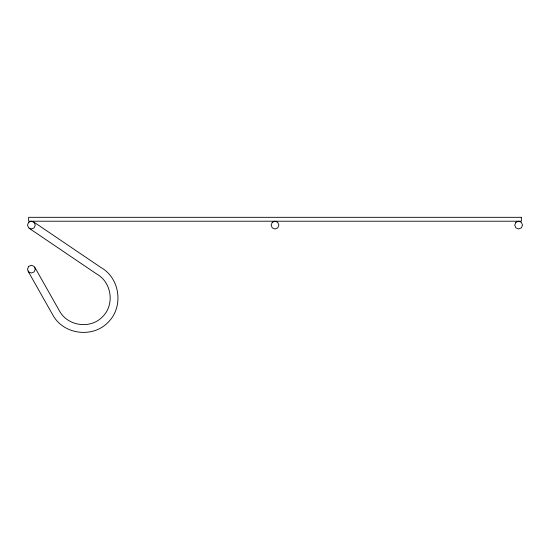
<?xml version="1.0" encoding="UTF-8"?>
<svg xmlns="http://www.w3.org/2000/svg" width="550" height="550" viewBox="0 0 550 550"><rect width="100%" height="100%" fill="white"/><g stroke="black" fill="none" stroke-linecap="round" stroke-linejoin="round"><path stroke-width="0.82" d="M33.571 221.877L101.042 267.575C120.257 278.369 123.826 307.154 107.986 322.424C92.661 338.319 63.807 334.654 53.034 315.363L28.002 271.067M29.205 228.312L96.498 273.879C111.76 282.157 114.971 304.803 102.438 316.876C90.413 329.361 67.836 326.246 59.537 311.059L34.774 267.238M28.641 222.344L27.5 225.094L28.641 227.844L31.384 228.979L34.134 227.844L35.276 225.094L34.134 222.344L31.384 221.21L28.641 222.344M28.641 266.406L27.5 269.149L28.641 271.899L31.384 273.041L34.134 271.899L35.276 269.149L34.134 266.406L31.384 265.265L28.641 266.406M272.25 222.344L271.116 225.094L272.25 227.844L275 228.979L277.75 227.844L278.884 225.094L277.75 222.344L275 221.21L272.25 222.344M515.866 222.344L514.724 225.094L515.866 227.844L518.616 228.979L521.359 227.844L522.5 225.094L521.359 222.344L518.616 221.21L515.866 222.344M521.359 217.319L28.641 217.319L28.641 221.21L521.359 221.21L521.359 217.319"/></g></svg>
